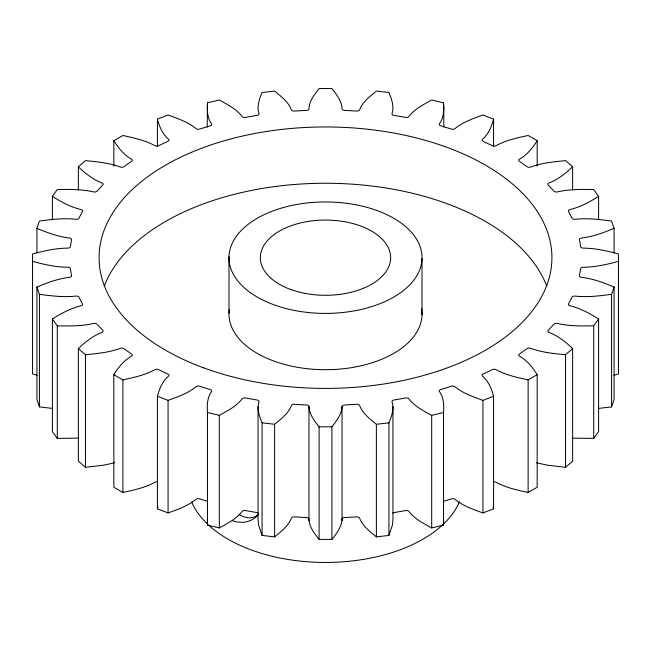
<?xml version="1.0" encoding="UTF-8"?>
<svg xmlns="http://www.w3.org/2000/svg" width="651" height="651" viewBox="0 0 651 651"><rect width="100%" height="100%" fill="white"/><g stroke="black" fill="none" stroke-linecap="round" stroke-linejoin="round"><path stroke-width="0.98" d="M32.55 261.376C43.951 264.412 55.62 267.17 67.484 267.227A2.71 1.562 0 0 1 70.357 268.684L71.537 275.625A2.71 1.562 0 0 1 69.218 277.383C57.996 278.693 47.279 282.689 36.928 287.05L39.426 294.301C51.405 295.945 63.586 297.409 75.662 296.107A2.71 1.562 0 0 1 78.974 297.214L82.482 303.887A2.71 1.562 0 0 1 80.797 305.864C70.585 308.314 61.218 313.424 52.397 318.99L57.296 325.817C69.364 326.053 81.627 326.216 93.451 323.506A2.71 1.562 0 0 1 97.072 324.222L102.768 330.366A2.71 1.562 0 0 1 101.784 332.506C92.849 335.924 85.208 342.019 78.364 348.57L85.476 354.722C97.154 353.591 109.075 352.476 120.15 348.375A2.71 1.562 0 0 1 123.942 348.667L131.608 354.063A2.71 1.562 0 0 1 131.364 356.268C123.885 360.524 118.311 367.449 113.827 374.659L122.884 379.891C133.74 377.482 144.921 375.188 154.743 369.76A2.71 1.562 0 0 1 158.567 369.622L167.901 374.048A2.71 1.562 0 0 1 168.406 376.237C162.465 381.291 159.324 388.859 157.42 396.256L168.072 400.365C177.723 396.825 187.846 393.432 195.902 386.84A2.71 1.562 0 0 1 199.597 386.271L210.249 389.558A2.71 1.562 0 0 1 211.485 391.65C207.181 397.606 206.904 405.459 207.474 412.522L219.306 415.354C227.443 410.854 236.24 406.452 242.034 398.957A2.71 1.562 0 0 1 245.468 397.981L257.031 400.007A2.71 1.562 0 0 1 258.943 401.919C256.649 408.893 259.367 416.371 262.068 422.841L274.632 424.281C281.029 419.024 288.263 413.597 291.379 405.646A2.71 1.562 0 0 1 294.415 404.304L306.442 404.987A2.71 1.562 0 0 1 308.965 406.647C309.233 414.41 314.514 420.928 319.096 426.812L319.096 539.402L331.904 539.402C336.364 533.885 340.823 527.847 342.035 520.694L342.035 406.647A2.71 1.562 0 0 1 344.558 404.987L356.585 404.304A2.71 1.562 0 0 1 359.621 405.646C362.737 413.597 369.971 419.024 376.368 424.281L388.932 422.841C391.633 416.371 394.351 408.893 392.057 401.919A2.71 1.562 0 0 1 393.969 400.007L405.532 397.981A2.71 1.562 0 0 1 408.966 398.957C414.76 406.452 423.557 410.854 431.694 415.354L443.526 412.522C444.096 405.459 443.819 397.606 439.515 391.65A2.71 1.562 0 0 1 440.751 389.558L451.403 386.271A2.71 1.562 0 0 1 455.098 386.84C463.154 393.432 473.277 396.825 482.928 400.365L493.58 396.256C491.676 388.859 488.535 381.291 482.594 376.237A2.71 1.562 0 0 1 483.099 374.048L492.433 369.622A2.71 1.562 0 0 1 496.257 369.76C506.079 375.188 517.26 377.482 528.116 379.891L537.173 374.659C532.689 367.449 527.115 360.524 519.636 356.268A2.71 1.562 0 0 1 519.392 354.063L527.058 348.667A2.71 1.562 0 0 1 530.85 348.375C541.925 352.476 553.846 353.591 565.524 354.722L572.636 348.57C565.792 342.019 558.151 335.924 549.216 332.506A2.71 1.562 0 0 1 548.232 330.366L553.928 324.222A2.71 1.562 0 0 1 557.549 323.506C569.373 326.216 581.636 326.053 593.704 325.817L598.603 318.99C589.782 313.424 580.415 308.314 570.203 305.864A2.71 1.562 0 0 1 568.518 303.887L572.026 297.214A2.71 1.562 0 0 1 575.338 296.107C587.414 297.409 599.595 295.945 611.574 294.301L614.072 287.05C603.721 282.689 593.004 278.693 581.782 277.383A2.71 1.562 0 0 1 579.463 275.625L580.643 268.684A2.71 1.562 0 0 1 583.516 267.227C595.38 267.17 607.049 264.412 618.45 261.376M319.096 539.402C314.514 533.519 309.233 527.001 308.965 519.238A2.71 1.562 0 0 0 306.442 517.578L294.415 516.894A2.71 1.562 0 0 0 291.379 518.237C288.263 526.179 281.029 531.607 274.632 536.872L262.068 535.431L258.512 524.861L258.04 519.286L258.04 406.696M207.344 519.221L207.474 525.113L219.306 527.945C227.443 523.445 236.24 519.034 242.034 511.548A2.71 1.562 0 0 1 245.468 510.571L257.031 512.597A2.71 1.562 0 0 1 258.244 513.004M207.213 127.1L207.474 102.834L219.306 100.01C227.443 104.502 236.24 108.912 242.034 116.399A2.71 1.562 0 0 0 245.468 117.375L257.031 115.349A2.71 1.562 0 0 0 258.943 113.437C256.649 106.463 259.367 98.993 262.068 92.515L274.632 91.075C281.029 96.34 288.263 101.768 291.379 109.718A2.71 1.562 0 0 0 294.415 111.061L306.442 110.377A2.71 1.562 0 0 0 308.965 108.717C309.233 100.946 314.514 94.428 319.096 88.544L331.904 88.544C336.486 94.428 341.767 100.946 342.035 108.717A2.71 1.562 0 0 0 344.558 110.377L356.585 111.061A2.71 1.562 0 0 0 359.621 109.718C362.737 101.768 369.971 96.34 376.368 91.075L388.932 92.515C391.633 98.993 394.351 106.463 392.057 113.437A2.71 1.562 0 0 0 393.969 115.349L405.532 117.375A2.71 1.562 0 0 0 408.966 116.399C414.76 108.912 423.557 104.502 431.694 100.01L443.526 102.834C444.096 109.905 443.819 117.758 439.515 123.706A2.71 1.562 0 0 0 440.751 125.798L451.403 129.085A2.71 1.562 0 0 0 455.098 128.516C463.154 121.924 473.277 118.531 482.928 114.999L493.58 119.109L493.58 146.491M392.756 513.004A2.71 1.562 0 0 1 393.969 512.597L405.532 510.571A2.71 1.562 0 0 1 408.966 511.548C414.76 519.034 423.557 523.445 431.694 527.945L443.526 525.113L443.656 519.221M207.344 501.254L199.597 498.861A2.71 1.562 0 0 0 195.902 499.431C187.846 506.022 177.723 509.416 168.072 512.947L157.42 508.846L157.916 506.885M493.58 119.109C491.676 126.497 488.535 134.065 482.594 139.127A2.71 1.562 0 0 0 483.099 141.316L492.433 145.734A2.71 1.562 0 0 0 496.257 145.596C506.079 140.177 517.26 137.874 528.116 135.473L537.173 140.697L537.173 166.054M36.928 252.653L36.928 228.306L39.426 221.055C51.405 219.42 63.586 217.955 75.662 219.257A2.71 1.562 0 0 0 78.974 218.15L82.482 211.477A2.71 1.562 0 0 0 80.797 209.492C70.585 207.051 61.218 201.932 52.397 196.374L57.296 189.539C69.364 189.311 81.627 189.148 93.451 191.858A2.71 1.562 0 0 0 97.072 191.142L102.768 184.99A2.71 1.562 0 0 0 101.784 182.858C92.849 179.44 85.208 173.337 78.364 166.786L85.476 160.642C97.154 161.774 109.075 162.88 120.15 166.981A2.71 1.562 0 0 0 123.942 166.689L131.608 161.302A2.71 1.562 0 0 0 131.364 159.096C123.885 154.832 118.311 147.907 113.827 140.697L122.884 135.473C133.74 137.874 144.921 140.177 154.743 145.596A2.71 1.562 0 0 0 158.567 145.734L167.901 141.316A2.71 1.562 0 0 0 168.406 139.127C162.465 134.065 159.324 126.497 157.42 119.109L168.072 114.999C177.723 118.531 187.846 121.924 195.902 128.516A2.71 1.562 0 0 0 199.597 129.085L210.249 125.798A2.71 1.562 0 0 0 211.485 123.706C207.653 118.62 207.27 111.931 207.213 105.796M598.977 408.372L611.574 406.891L614.072 399.641L614.072 287.05M342.035 520.694L342.035 519.238A2.71 1.562 0 0 1 344.558 517.578L356.585 516.894A2.71 1.562 0 0 1 359.621 518.237C362.737 526.179 369.971 531.607 376.368 536.872L388.932 535.431L392.488 524.861L392.96 519.286L392.96 406.696M537.173 140.697C532.689 147.907 527.115 154.832 519.636 159.096A2.71 1.562 0 0 0 519.392 161.302L527.058 166.689A2.71 1.562 0 0 0 530.85 166.981C541.925 162.88 553.846 161.774 565.524 160.642L572.636 166.786L572.636 190.116M572.18 438.115L593.704 438.408L598.603 431.58L598.603 318.99M331.904 539.402L331.904 426.812C336.486 420.928 341.767 414.41 342.035 406.647M572.636 166.786C565.792 173.337 558.151 179.44 549.216 182.858A2.71 1.562 0 0 0 548.232 184.99L553.928 191.142A2.71 1.562 0 0 0 557.549 191.858C569.373 189.148 581.636 189.311 593.704 189.539L598.603 196.374L598.603 219.696M536.416 462.78L547.239 465.156L565.524 467.304L572.636 461.16L572.636 348.57M598.603 196.374C589.782 201.932 580.415 207.051 570.203 209.492A2.71 1.562 0 0 0 568.518 211.477L572.026 218.15A2.71 1.562 0 0 0 575.338 219.257C587.414 217.955 599.595 219.42 611.574 221.055L614.072 228.306L614.072 252.653M493.694 481.854A2.71 1.562 0 0 1 496.257 482.35C506.079 487.77 517.26 490.073 528.116 492.482L537.173 487.249L537.173 374.659M614.072 228.306C603.721 232.676 593.004 236.663 581.782 237.981A2.71 1.562 0 0 0 579.463 239.739L580.643 246.672A2.71 1.562 0 0 0 583.516 248.137C595.38 248.186 607.049 250.944 618.45 253.98L618.45 373.967L613.812 375.236M443.656 501.254L451.403 498.861A2.71 1.562 0 0 1 455.098 499.431C463.154 506.022 473.277 509.416 482.928 512.947L493.58 508.846L493.58 396.256M114.584 462.78L103.761 465.156L85.476 467.304L78.364 461.16L78.364 348.57M113.827 374.659L113.827 487.249L122.884 492.482C133.74 490.073 144.921 487.77 154.743 482.35A2.71 1.562 0 0 1 157.306 481.854M78.82 438.115L57.296 438.408L52.397 431.58L52.397 318.99M319.096 426.812L331.904 426.812M52.023 408.372L39.426 406.891L36.928 399.641L36.928 287.05M37.188 375.236L32.55 373.967L32.55 253.98C43.951 250.944 55.62 248.186 67.484 248.137A2.71 1.562 0 0 0 70.357 246.672L71.537 239.739A2.71 1.562 0 0 0 69.218 237.981C57.996 236.663 47.279 232.676 36.928 228.306M232.374 520.694L236.427 521.89L242.53 522.354A44.895 29.922 50.8 0 0 248.413 521.248L250.261 520.548A44.716 31.061 46.9 0 0 255.338 517.521L256.803 516.235A43.153 31.077 42.8 0 0 258.219 514.778M493.084 506.885L493.58 508.846M611.574 294.301L611.574 406.891M593.704 325.817L593.704 438.408M565.524 354.722L565.524 467.304M528.116 379.891L528.116 492.482M482.928 400.365L482.928 512.947M443.787 105.796L443.787 127.1M443.526 102.834L443.526 104.868M443.526 412.522L443.526 525.113M431.694 415.354L431.694 527.945M422.011 258.602A96.527 55.726 0 0 1 275.861 305.474A96.527 55.726 0 0 1 278.628 208.963A96.527 55.726 0 0 1 422.011 258.602L422.011 314.897M388.932 422.841L388.932 535.431M376.368 424.281L376.368 536.872M308.965 406.647L308.965 520.694M274.632 424.281L274.632 536.872M262.068 422.841L262.068 535.431M228.989 256.754L228.989 313.05M219.306 415.354L219.306 527.945M207.474 102.834L207.474 104.868M207.474 412.522L207.474 525.113M168.072 400.365L168.072 512.947M157.42 119.109L157.42 146.491M157.42 396.256L157.42 508.846M122.884 379.891L122.884 492.482M113.827 140.697L113.827 166.054M85.476 354.722L85.476 467.304M78.364 166.786L78.364 190.116M57.296 325.817L57.296 438.408M52.397 196.374L52.397 219.696M39.426 294.301L39.426 406.891M104.16 286.44A226.418 130.721 0 0 1 325.337 183.256A226.418 130.721 0 0 1 546.767 286.253M421.604 308.777A96.527 55.726 0 0 1 326.175 369.703A96.527 55.726 0 0 1 229.282 309.55M459.468 501.709A137.89 79.609 0 0 1 347.211 561.471A137.89 79.609 0 0 1 208.328 524.828M207.677 524.218A137.89 79.609 0 0 1 191.646 501.986M257.983 514.518A43.153 22.036 63.8 0 1 239.08 514.518M203.649 367.856A226.418 130.721 0 0 0 551.69 263.517A226.418 130.721 0 0 0 221.153 141.666A226.418 130.721 0 0 0 203.649 367.856M290.777 289.508A65.149 37.612 0 0 0 390.6 259.131A65.149 37.612 0 0 0 295.123 224.408A65.149 37.612 0 0 0 290.777 289.508"/></g></svg>
